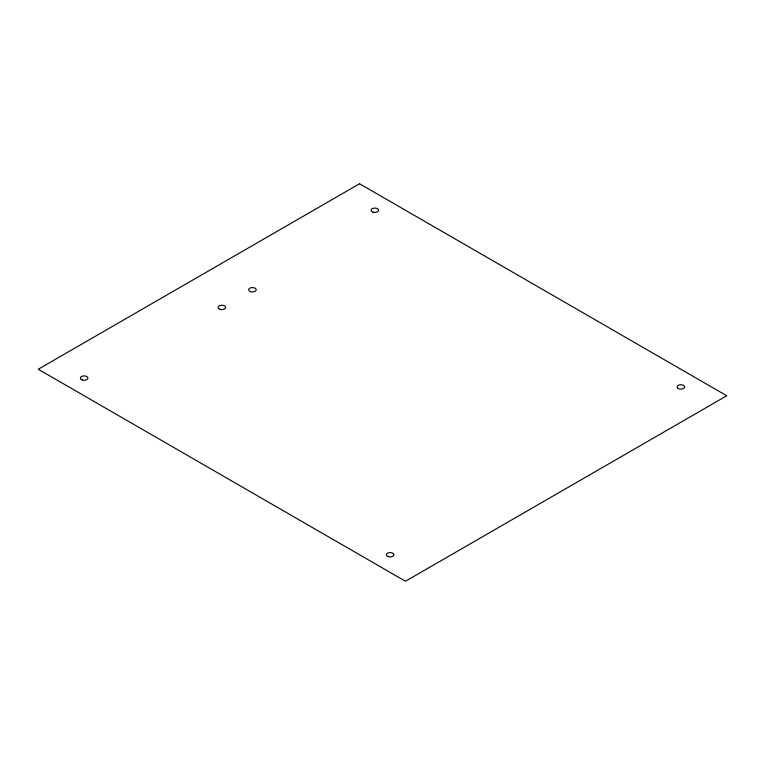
<?xml version="1.0" encoding="UTF-8"?>
<svg xmlns="http://www.w3.org/2000/svg" width="765" height="765" viewBox="0 0 765 765"><rect width="100%" height="100%" fill="white"/><g stroke="black" fill="none" stroke-linecap="round" stroke-linejoin="round"><path stroke-width="1.15" d="M359.55 183.753L38.25 369.246L405.45 581.247L726.75 395.754L359.55 183.753M372.957 212.144A3.787 2.19 0 0 0 378.637 210.251A3.787 2.19 0 0 0 372.957 208.357A3.787 2.19 0 0 0 372.957 212.144M678.173 388.467A3.787 2.19 0 0 0 684.503 387.482A3.787 2.19 0 0 0 679.875 384.805A3.787 2.19 0 0 0 678.173 388.467M388.257 556.643A3.787 2.19 0 0 0 393.937 554.749A3.787 2.19 0 0 0 388.257 552.856A3.787 2.19 0 0 0 388.257 556.643M82.257 379.976A3.787 2.19 0 0 0 87.937 378.082A3.787 2.19 0 0 0 82.257 376.189A3.787 2.19 0 0 0 82.257 379.976M250.557 291.647A3.787 2.19 0 0 0 256.237 289.753A3.787 2.19 0 0 0 250.557 287.86A3.787 2.19 0 0 0 250.557 291.647M219.957 309.309A3.787 2.19 0 0 0 225.637 307.415A3.787 2.19 0 0 0 219.957 305.522A3.787 2.19 0 0 0 219.957 309.309"/></g></svg>
